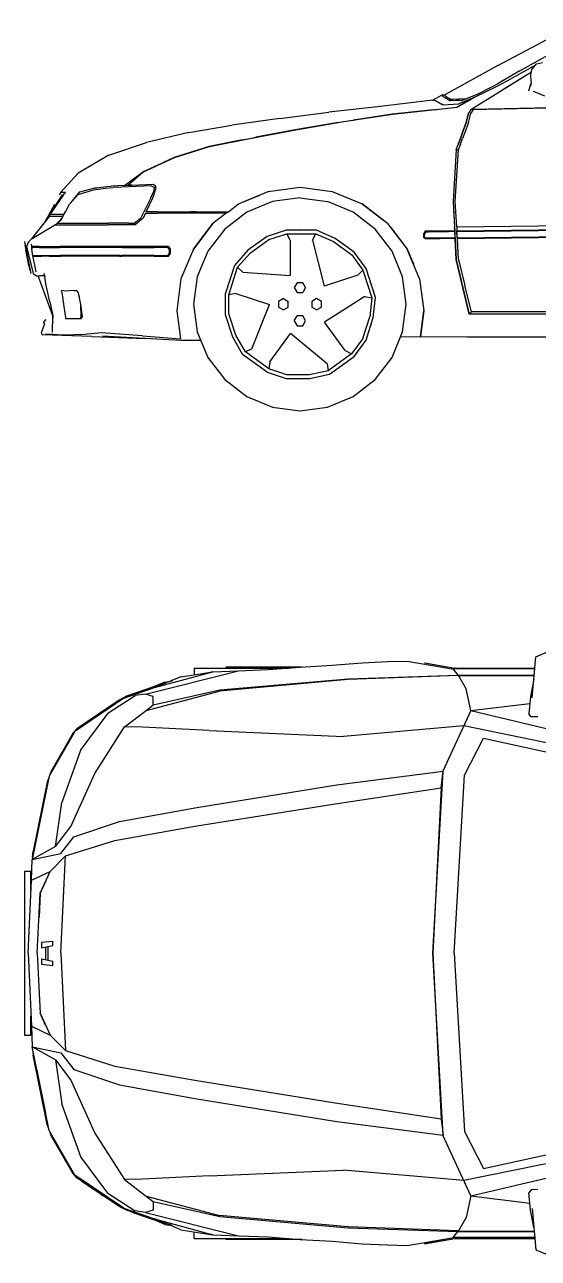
# Model space of a CAD drawing. Header units: millimetres. Extents: x 116290 to 180258, y 22146 to 121276.
# Drawn here: x 126967 to 128539, y 53251 to 57021 of the extents above; entities that cross this region are included whole.
import ezdxf

# ---------------------------------------------------------------- set-up
doc = ezdxf.new("R2010")
doc.units = ezdxf.units.MM

# ---------------------------------------------------------------- blocks, each defined once
blk = doc.blocks.new('A$C5E793984')
for p, q in [((1563.4, 1838.6), (1625.8, 1864.7)), ((843.3, 1806.9), (941, 1812.4)), ((941, 1812.4), (1032.3, 1820)), ((1032.3, 1820), (1110.4, 1823.7)), ((1110.4, 1823.7), (1170.5, 1825.3)), ((1170.5, 1825.3), (1313.2, 1801)), ((1222.9, 1820), (1315.6, 1804.1)), ((1222.9, 1820), (1223.9, 1819.9)), ((1223.9, 1819.9), (1316, 1804.1)), ((1552.9, 1712.7), (1563.4, 1838.6)), ((369.5, 1724.3), (654.4, 1796)), ((397.7, 1744.4), (576.1, 1792.9)), ((478.3, 1777.3), (444.9, 1763.7)), ((478.3, 1777.3), (445.2, 1763.8)), ((478.3, 1777.3), (576.1, 1792.9)), ((518.2, 1804.2), (808, 1804.2)), ((518.2, 1804.2), (518.2, 1783.6)), ((576.1, 1792.9), (568, 1790.7)), ((576.1, 1792.9), (654.4, 1796)), ((849.4, 1807.2), (615.4, 1807.2)), ((654.4, 1796), (745.5, 1799.5)), ((745.5, 1799.5), (843.3, 1806.9)), ((1327.6, 1780.9), (989.6, 1768.9)), ((989.8, 1771.2), (1325.7, 1782.7)), ((1560.3, 1801.4), (1310.6, 1800.9)), ((1310.6, 1800.9), (1325.7, 1782.7)), ((1315.6, 1804.1), (1560.6, 1804.7)), ((1316.9, 1804), (1315.6, 1804.1)), ((1316.9, 1804), (1560.6, 1804.6)), ((1325.6, 1782.7), (1327.6, 1780.9)), ((1325.7, 1782.7), (1558.8, 1783.1)), ((1327.6, 1780.9), (1558.7, 1781.4)), ((1350.9, 1740.3), (1327.6, 1780.9)), ((303.1, 1711.8), (397.7, 1744.4)), ((394, 1746.3), (312.1, 1718)), ((331.4, 1724.3), (393.1, 1745.6)), ((360.4, 1733.5), (374.7, 1736.5)), ((393.1, 1745.6), (397.5, 1747.5)), ((393.6, 1691.2), (597.5, 1737)), ((451.8, 1764.9), (394, 1746.3)), ((429.3, 1760.9), (394, 1746.3)), ((433.1, 1758.9), (395.4, 1743.6)), ((434, 1759.2), (397.8, 1744.5)), ((429.3, 1760.9), (451.8, 1764.9)), ((989.6, 1768.9), (596.4, 1733.6)), ((597.5, 1737), (989.8, 1771.2)), ((1365.3, 1674), (1350.9, 1740.3)), ((1557.7, 1769.6), (1547.9, 1717.3)), ((303.1, 1711.7), (153.9, 1610.6)), ((288.8, 1706.2), (159.6, 1618.7)), ((254.8, 1665.7), (337.7, 1719.8)), ((270.6, 1693.3), (292.2, 1704.3)), ((312.1, 1718), (288.8, 1706.2)), ((314.5, 1715.7), (331.4, 1724.3)), ((369.5, 1724.3), (337.7, 1719.8)), ((348.1, 1727.3), (360.4, 1733.5)), ((360.4, 1733.5), (360.5, 1733.5)), ((393, 1717.6), (369.5, 1724.3)), ((371.6, 1674.5), (596.4, 1733.6)), ((393.6, 1691.2), (393, 1717.6)), ((1547.9, 1717.3), (1542.2, 1664.2)), ((254.8, 1665.7), (172.1, 1554.8)), ((175, 1628.6), (270.6, 1693.3)), ((225.6, 1659.2), (231.7, 1667)), ((225.6, 1659.2), (231.6, 1667)), ((232.5, 1668.1), (234.2, 1670.2)), ((232.5, 1668), (234.1, 1670.2)), ((234.1, 1670.2), (239.8, 1673)), ((234.2, 1670.2), (239.7, 1673)), ((242.6, 1674.4), (263.4, 1684.8)), ((242.7, 1674.4), (263.5, 1684.9)), ((306, 1624.3), (371.6, 1674.5)), ((371.6, 1674.5), (393.6, 1691.2)), ((1365.3, 1674), (1279.8, 1488.5)), ((1365.3, 1674), (1343.7, 1627.1)), ((1365.3, 1674), (1545.6, 1696.2)), ((1365.3, 1674), (1733, 1586.7)), ((1549.7, 1655), (1542.2, 1664.2)), ((168.1, 1620.2), (175, 1628.6)), ((214.3, 1482), (306, 1624.3)), ((360.7, 1622.9), (306, 1624.3)), ((564.2, 1613.1), (360.7, 1622.9)), ((1343.7, 1627.1), (975, 1595.2)), ((1725.3, 1549.3), (1343.7, 1627.1)), ((1570.5, 1654.7), (1549.7, 1655)), ((153.9, 1610.6), (74.6, 1473.7)), ((148.8, 1605.6), (80.2, 1486.9)), ((159.6, 1618.7), (148.8, 1605.6)), ((564.2, 1613.1), (975, 1595.2)), ((1345.2, 1477), (1404.1, 1590.1)), ((1404.1, 1590.1), (1726.2, 1519)), ((172.2, 1554.8), (113.8, 1392.9)), ((74.6, 1473.7), (23, 1218.6)), ((80.2, 1486.9), (76.7, 1477.3)), ((141.2, 1320), (214.3, 1482)), ((955.5, 1446.9), (1279.9, 1488.5)), ((1248.8, 932.4), (1279.9, 1488.5)), ((1274.7, 1438.3), (1279.9, 1488.5)), ((1314.1, 932.4), (1345.2, 1477)), ((1314.2, 932.4), (1345.2, 1477)), ((68.6, 1455.4), (25.8, 1244.3)), ((73.7, 1469.2), (68.6, 1455.4)), ((526.8, 1377.8), (955.5, 1446.9)), ((950.4, 1389.1), (1274.7, 1438.3)), ((950.4, 1389.1), (1274.7, 1438.3)), ((1274.7, 1438.3), (1248.8, 932.4)), ((37.1, 1289.5), (63.8, 1421.1)), ((63.8, 1421.1), (64.1, 1421.8)), ((1151.5, 1419.6), (1151.5, 1419.6)), ((94.2, 1258.4), (113.8, 1392.9)), ((290.2, 1334.9), (526.8, 1377.8)), ((521.1, 1320.7), (950.4, 1389.1)), ((521.1, 1320.7), (950.4, 1389.1)), ((94.2, 1258.4), (141.2, 1320)), ((150.1, 1288.2), (290.2, 1334.9)), ((275.5, 1277.2), (521.1, 1320.7)), ((36.7, 1286.6), (37.1, 1289.5)), ((111.2, 1236.9), (150.1, 1288.2)), ((94.2, 1258.4), (23, 1218.6)), ((23.6, 1226.3), (25.8, 1244.3)), ((125.3, 1229.7), (275.5, 1277.2)), ((20.5, 1155.7), (23, 1218.6)), ((23, 1218.6), (111.2, 1236.9)), ((23.6, 1226.3), (24.5, 1226.1)), ((78.1, 1182.6), (125.3, 1229.7)), ((110.6, 932.4), (125.3, 1229.7)), ((0, 1182.4), (0, 682.4)), ((19.1, 1182.4), (0, 1182.4)), ((19.1, 1124.8), (19.1, 1182.4)), ((20.5, 1155.7), (78.1, 1182.6)), ((47.8, 1115.7), (78.1, 1182.6)), ((10.5, 932.4), (20.5, 1155.7)), ((64.1, 1151.8), (47.7, 1115.7)), ((38.3, 932.4), (47.8, 1115.7)), ((47.7, 1115.7), (44, 1042.9)), ((51.3, 966.1), (86.1, 969.5)), ((51.3, 966.1), (51.3, 949.2)), ((51.3, 949.2), (86.1, 956)), ((63.4, 951.6), (63.4, 913.2)), ((71.2, 953.1), (71.2, 911.6)), ((86.1, 956), (86.1, 969.5)), ((10.5, 932.4), (20.5, 709.1)), ((38.3, 932.4), (47.8, 749)), ((51.3, 915.5), (86.1, 908.7)), ((51.3, 915.5), (51.3, 898.6)), ((86.1, 895.2), (86.1, 908.7)), ((110.6, 932.4), (125.3, 635)), ((1248.8, 932.4), (1274.7, 426.5)), ((1279.9, 376.2), (1248.8, 932.4)), ((1314.1, 932.4), (1345.2, 387.7)), ((1314.2, 932.4), (1345.2, 387.7)), ((51.3, 898.6), (86.1, 895.2)), ((43.7, 828.8), (47.7, 749)), ((19.1, 682.4), (19.1, 739.9)), ((64.1, 712.9), (47.7, 749)), ((47.8, 749), (78.1, 682.1)), ((0, 682.4), (19.1, 682.4)), ((20.5, 709.1), (78.1, 682.2)), ((20.5, 709.1), (23, 646.1)), ((78.1, 682.1), (125.3, 635)), ((94.2, 606.3), (23, 646.1)), ((23, 646.1), (111.2, 627.8)), ((74.6, 391), (23, 646.1)), ((23.6, 638.4), (24.5, 638.6)), ((23.6, 638.4), (25.8, 620.4)), ((68.6, 409.3), (25.8, 620.4)), ((94.2, 606.4), (141.2, 544.7)), ((94.2, 606.3), (113.8, 471.9)), ((111.2, 627.8), (150.1, 576.6)), ((125.3, 635), (275.5, 587.5)), ((36.7, 578.1), (37.1, 575.3)), ((37.1, 575.3), (63.8, 443.7)), ((150.1, 576.6), (290.2, 529.9)), ((275.5, 587.5), (521.1, 544)), ((141.2, 544.7), (214.3, 382.7)), ((290.2, 529.9), (526.8, 487)), ((521.1, 544), (950.4, 475.6)), ((521.1, 544), (950.4, 475.6)), ((172.2, 309.9), (113.8, 471.9)), ((526.8, 487), (955.5, 417.8)), ((950.4, 475.6), (1274.7, 426.5)), ((950.4, 475.6), (1274.7, 426.5)), ((63.8, 443.7), (64.1, 443)), ((955.5, 417.8), (1279.9, 376.2)), ((1151.5, 445.1), (1151.5, 445.1)), ((1274.7, 426.5), (1279.9, 376.2)), ((73.7, 395.6), (68.6, 409.3)), ((153.9, 254.1), (74.6, 391)), ((80.2, 377.8), (76.7, 387.4)), ((148.8, 259.1), (80.2, 377.8)), ((214.3, 382.7), (306, 240.4)), ((1345.2, 387.7), (1404.1, 274.6)), ((1365.3, 190.7), (1279.8, 376.2)), ((1404.1, 274.6), (1726.2, 345.7)), ((254.8, 199), (172.1, 309.9)), ((1725.3, 315.4), (1343.7, 237.6)), ((564.2, 251.6), (975, 269.5)), ((1343.7, 237.6), (975, 269.5)), ((1365.3, 190.7), (1733, 278)), ((159.6, 246.1), (148.8, 259.1)), ((303.1, 153), (153.9, 254.1)), ((288.8, 158.6), (159.6, 246.1)), ((168.1, 244.5), (175, 236.1)), ((175, 236.1), (270.6, 171.4)), ((360.7, 241.8), (306, 240.4)), ((306, 240.4), (371.6, 190.3)), ((564.2, 251.6), (360.7, 241.8)), ((1365.3, 190.7), (1343.7, 237.6)), ((225.6, 205.6), (231.6, 197.8)), ((225.6, 205.5), (231.7, 197.7)), ((232.5, 196.7), (234.2, 194.6)), ((232.5, 196.7), (234.1, 194.6)), ((234.1, 194.6), (239.8, 191.7)), ((234.2, 194.6), (239.7, 191.8)), ((242.6, 190.4), (263.4, 179.9)), ((242.7, 190.3), (263.5, 179.8)), ((254.8, 199), (337.7, 144.9)), ((371.6, 190.3), (596.4, 131.1)), ((371.6, 190.3), (393.6, 173.5)), ((1365.3, 190.7), (1350.9, 124.5)), ((1365.3, 190.7), (1545.6, 168.5)), ((1549.7, 209.8), (1542.2, 200.5)), ((1547.9, 147.5), (1542.2, 200.5)), ((1570.5, 210), (1549.7, 209.8)), ((270.6, 171.4), (292.2, 160.4)), ((312.1, 146.7), (288.8, 158.6)), ((303.1, 153), (397.7, 120.3)), ((393.6, 173.5), (393, 147.1)), ((393.6, 173.5), (597.5, 127.7)), ((1552.9, 152), (1563.4, 26.1)), ((394, 118.4), (312.1, 146.7)), ((314.5, 149), (331.4, 140.5)), ((331.4, 140.5), (393.1, 119.1)), ((369.5, 140.5), (337.7, 144.9)), ((348.1, 137.4), (360.4, 131.2)), ((360.4, 131.3), (374.7, 128.3)), ((360.4, 131.3), (360.5, 131.2)), ((393, 147.1), (369.5, 140.4)), ((369.5, 140.4), (654.4, 68.7)), ((393.1, 119.1), (397.5, 117.2)), ((451.8, 99.8), (394, 118.4)), ((429.3, 103.8), (394, 118.4)), ((433.1, 105.8), (395.4, 121.1)), ((397.7, 120.3), (576.1, 71.9)), ((434, 105.5), (397.8, 120.3)), ((989.6, 95.9), (596.4, 131.1)), ((597.5, 127.7), (989.8, 93.5)), ((1350.9, 124.5), (1327.6, 83.8)), ((1557.7, 95.1), (1547.9, 147.5)), ((429.3, 103.8), (451.8, 99.8)), ((478.3, 87.5), (444.9, 101)), ((478.3, 87.5), (445.2, 101)), ((478.3, 87.5), (576.1, 71.8)), ((518.2, 60.5), (518.2, 81.1)), ((1327.6, 83.8), (989.6, 95.9)), ((989.8, 93.5), (1325.7, 82)), ((1310.6, 63.8), (1325.7, 82)), ((1325.6, 82), (1327.6, 83.8)), ((1325.7, 82), (1558.8, 81.6)), ((1327.6, 83.8), (1558.7, 83.3)), ((518.2, 60.5), (808, 60.5)), ((576.1, 71.9), (568, 74.1)), ((576.1, 71.8), (654.4, 68.7)), ((849.4, 57.5), (615.4, 57.5)), ((654.4, 68.7), (745.5, 65.2)), ((745.5, 65.2), (843.3, 57.8)), ((843.3, 57.8), (941, 52.3)), ((941, 52.3), (1032.3, 44.7)), ((1032.3, 44.7), (1110.4, 41.1)), ((1110.4, 41.1), (1170.5, 39.4)), ((1170.5, 39.4), (1313.2, 63.8)), ((1222.9, 44.7), (1315.6, 60.6)), ((1222.9, 44.7), (1223.9, 44.8)), ((1223.9, 44.8), (1316, 60.6)), ((1560.3, 63.3), (1310.6, 63.8)), ((1316.9, 60.7), (1315.6, 60.6)), ((1315.6, 60.6), (1560.6, 60)), ((1316.9, 60.7), (1560.6, 60.1)), ((1563.4, 26.1), (1625.8, 0))]:
    blk.add_line(p, q)
blk = doc.blocks.new('A$C56115DF5')
for p, q in [((1448.1, 1054.9), (1683.6, 1180)), ((1513.1, 1037.8), (1717, 1151.9)), ((1513.1, 1037.8), (1717, 1151.9)), ((1526.5, 1035.7), (1562.2, 1056.1)), ((1552, 1043.3), (1565.8, 1060.5)), ((1565.8, 1060.5), (1584.7, 1064.6)), ((1448.1, 1054.9), (1285.9, 965.5)), ((1365.3, 920.4), (1550.6, 1036.2)), ((1513.1, 1037.8), (1445.5, 998.6)), ((1513.1, 1037.8), (1453.2, 1003)), ((1463.3, 981.7), (1550.6, 1036.2)), ((1526.5, 1035.7), (1475.1, 1007.8)), ((1548.9, 1027), (1552, 1043.3)), ((1549.7, 1005.9), (1548.9, 1027)), ((1385.4, 967.4), (1429.3, 990.2)), ((1444.4, 991.1), (1409.1, 973.8)), ((1429.3, 990.2), (1445.5, 998.6)), ((1475.1, 1007.8), (1444.4, 991.1)), ((1542.7, 978.1), (1548.9, 999.6)), ((1549.7, 1005.9), (1547.9, 991.9)), ((1248.8, 949.5), (1079.9, 929.3)), ((1248.8, 949.5), (1248.9, 949.5)), ((1248.8, 949.5), (1248.8, 949.5)), ((1278, 965.5), (1248.9, 949.5)), ((1248.9, 949.5), (1256.6, 948.3)), ((1256.6, 948.3), (1274.7, 938.2)), ((1278, 965.5), (1278.4, 964)), ((1278, 965.5), (1285.9, 965.5)), ((1278.4, 964), (1279.1, 960.4)), ((1278.4, 963.8), (1279.2, 960.4)), ((1279.1, 960.4), (1279.2, 960.4)), ((1279.2, 960.4), (1297.5, 950)), ((1285.9, 965.5), (1287.1, 960.4)), ((1286, 965.5), (1287.1, 960.4)), ((1309.9, 947.4), (1287.1, 960.4)), ((1309.9, 947.4), (1287.1, 960.4)), ((1297.5, 950), (1302.5, 947.1)), ((1301.6, 952.2), (1352.6, 954.8)), ((1319.4, 947.8), (1302.5, 947.1)), ((1336.4, 948.5), (1319.4, 947.8)), ((1322.1, 927.8), (1363.3, 952.5)), ((1323.3, 927.8), (1377.6, 958.3)), ((1363.3, 952.5), (1328.6, 938.4)), ((1336.4, 948.5), (1385.4, 967.4)), ((1377.6, 958.3), (1363.3, 952.5)), ((1409.1, 973.8), (1377.6, 958.3)), ((1385.4, 967.4), (1385.5, 967.4)), ((1591.2, 961.6), (1557.1, 975.3)), ((780.2, 893.3), (930.3, 912.8)), ((1079.9, 929.3), (930.3, 912.8)), ((976.3, 884), (1125.2, 906.4)), ((1123.9, 906.4), (1006.2, 888.6)), ((1250.5, 920.1), (1123.9, 906.4)), ((1125.2, 906.4), (1323.3, 927.8)), ((1125.2, 906.4), (1125.2, 906.4)), ((1250.5, 920.1), (1322.1, 927.8)), ((1274.7, 938.2), (1276.7, 936.9)), ((1279.8, 935), (1276.7, 936.9)), ((1279.7, 935), (1279.8, 934.9)), ((1279.8, 934.9), (1328.6, 938.4)), ((1279.9, 934.9), (1279.8, 934.9)), ((1323.3, 927.8), (1323.3, 927.8)), ((1350.9, 880.8), (1358.2, 909.3)), ((1358.2, 909.3), (1350.9, 880.8)), ((1357.7, 880.8), (1365, 909.3)), ((1365.3, 920.4), (1358.2, 909.3)), ((1365.3, 920.4), (1361.3, 914.2)), ((1372.1, 920.4), (1365, 909.3)), ((1365, 909.3), (1365, 909.3)), ((1365.3, 920.4), (1651, 927.1)), ((1365.3, 920.4), (1365.3, 920.4)), ((1372.1, 920.4), (1365.3, 920.4)), ((1705.3, 928.3), (1372.1, 920.4)), ((502.3, 850.7), (634.1, 872.4)), ((780.2, 893.3), (634.1, 872.4)), ((958.8, 881.1), (828, 858.3)), ((829.3, 858.3), (976.3, 884)), ((829.3, 858.3), (976.2, 883.9)), ((958.8, 881.1), (975, 884)), ((975, 884), (1006.2, 888.6)), ((975, 883.9), (975, 883.9)), ((976.2, 883.9), (976.3, 884)), ((1339.9, 850.9), (1350.9, 880.8)), ((1350.9, 880.8), (1339.9, 850.9)), ((1357.7, 880.8), (1346.8, 850.9)), ((1357.7, 880.8), (1357.7, 880.8)), ((502.3, 850.7), (373, 820.2)), ((565.4, 807.3), (689.3, 832.4)), ((665.7, 827.8), (688, 832.4)), ((688, 832.4), (707.2, 835.9)), ((689.3, 832.4), (829.3, 858.3)), ((689.3, 832.4), (829.3, 858.3)), ((689.3, 832.4), (689.3, 832.4)), ((828, 858.3), (707.2, 835.9)), ((1333.2, 831.8), (1325.7, 811.4)), ((1331.2, 826.7), (1333.2, 831.9)), ((1332.5, 811.4), (1340, 831.9)), ((1333.2, 831.9), (1339.9, 850.9)), ((1339.9, 850.9), (1333.2, 831.8)), ((1335.6, 838.7), (1339.9, 850.8)), ((1339.9, 850.8), (1343.6, 860.8)), ((1346.8, 850.9), (1340, 831.9)), ((1346.8, 850.9), (1346.8, 850.9)), ((257.6, 780.9), (373, 820.2)), ((564.1, 807.3), (457.3, 773.6)), ((458.6, 773.6), (565.4, 807.3)), ((665.7, 827.8), (564.1, 807.3)), ((565.4, 807.3), (565.4, 807.3)), ((1320.5, 797.2), (1310.6, 639.7)), ((1320.5, 797.1), (1310.6, 639.7)), ((1317.4, 639.7), (1327.3, 797.2)), ((1320.4, 796.2), (1320.4, 796.1)), ((1320.5, 797.1), (1325.7, 811.4)), ((1320.5, 797.2), (1323.7, 805.8)), ((1327.3, 797.1), (1320.5, 797.1)), ((1321.3, 799.4), (1321.2, 799.1)), ((1325.7, 811.4), (1326.2, 812.9)), ((1327.3, 797.1), (1332.5, 811.4)), ((1327.3, 797.2), (1332.5, 811.3)), ((1327.5, 816.5), (1329.4, 821.6)), ((1328.6, 819.4), (1329.4, 821.6)), ((1328.8, 820.1), (1329.4, 821.6)), ((1329.4, 821.6), (1331.3, 826.7)), ((1329.4, 821.6), (1331.2, 826.7)), ((1331.3, 826.7), (1332, 828.8)), ((1333.9, 815.2), (1332.5, 811.3)), ((257.6, 780.9), (164.2, 726)), ((361.9, 729.6), (458.6, 773.6)), ((457.3, 773.6), (407.8, 751)), ((458.6, 773.6), (458.6, 773.6)), ((164.2, 726), (110.6, 668)), ((306, 688.8), (360.7, 729.6)), ((306, 688.8), (360.7, 729.6)), ((315.2, 689.2), (361.9, 729.6)), ((407.8, 751), (360.7, 729.6)), ((361.9, 729.5), (361.9, 729.6)), ((168.7, 668.6), (214.3, 680.9)), ((211, 675.6), (247.7, 680.5)), ((214.3, 680.9), (221.2, 681.7)), ((218.5, 681.4), (250.8, 685.3)), ((247.7, 680.5), (271, 682.3)), ((250.8, 685.3), (264.4, 686.4)), ((306, 688.8), (264.4, 686.4)), ((296.7, 683.7), (271, 682.3)), ((271, 682.3), (271.1, 682.3)), ((306.1, 688.8), (286.5, 687.7)), ((387.5, 687.2), (296.7, 683.7)), ((296.7, 683.7), (296.7, 683.7)), ((306, 688.8), (315.2, 689.2)), ((306.1, 688.8), (327.9, 689.6)), ((327.9, 689.7), (315.2, 689.2)), ((327.9, 689.7), (349.8, 690.5)), ((327.9, 689.6), (349.8, 690.5)), ((349.8, 690.5), (371.6, 691.4)), ((349.8, 690.5), (349.8, 690.5)), ((371.6, 691.4), (393.6, 692.3)), ((371.6, 691.4), (393.5, 692.3)), ((371.6, 691.4), (371.6, 691.4)), ((387.5, 687.2), (387.5, 687.2)), ((387.5, 687.2), (396.1, 683)), ((391.2, 685.4), (396.1, 683.1)), ((393.5, 692.3), (397.3, 689.9)), ((393.6, 692.3), (400.5, 687.9)), ((396.1, 683.1), (394, 669.3)), ((396.1, 683), (394, 669.3)), ((400.3, 678.8), (400.2, 675.5)), ((400.5, 687.9), (400.3, 675.5)), ((745.5, 670.1), (843.3, 682.9)), ((745.5, 670.1), (843.2, 682.9)), ((843.2, 682.9), (843.3, 682.9)), ((843.3, 682.9), (941, 670.1)), ((72.8, 593.2), (115.7, 659.6)), ((76.9, 598.5), (117.5, 657.4)), ((78.1, 599.4), (116.8, 655.6)), ((78.1, 599.4), (116.8, 655.6)), ((110.7, 668), (105.8, 659.6)), ((110.6, 668), (124.6, 668)), ((115.7, 659.6), (118.7, 659.7)), ((116.8, 655.6), (121.9, 664)), ((116.8, 655.6), (118.9, 659)), ((117.5, 657.4), (118.7, 659.7)), ((118.7, 659.7), (118.7, 659.7)), ((123.7, 666.7), (121.9, 664)), ((124.6, 668), (123.7, 666.7)), ((124.6, 668), (123.7, 666.7)), ((137.2, 631.3), (164.1, 660.8)), ((137.2, 631.3), (164, 660.8)), ((141.2, 635.9), (168.7, 668.6)), ((164, 660.8), (211, 675.6)), ((164.1, 660.8), (211, 675.6)), ((386.1, 650.9), (355.5, 589.2)), ((371.9, 608.4), (393, 652.8)), ((371.9, 608.3), (393, 652.8)), ((386.1, 650.9), (394, 669.3)), ((386.1, 650.9), (386.1, 650.7)), ((386.1, 650.9), (386.1, 650.9)), ((393, 652.8), (400.3, 675.5)), ((393, 652.8), (400.2, 675.5)), ((654.4, 632.3), (745.5, 670.1)), ((654.4, 632.3), (745.5, 670.1)), ((654.4, 632.3), (719.2, 659.1)), ((842.1, 650.7), (757.9, 639.6)), ((842.1, 650.7), (926.3, 639.6)), ((941, 670.1), (1032.2, 632.3)), ((941, 670.1), (1032.2, 632.3)), ((91.6, 630.7), (62.6, 578.3)), ((91.6, 630.7), (70.7, 592.9)), ((91.6, 630.7), (72.5, 596.1)), ((111.4, 583.5), (124.9, 608.5)), ((123.7, 606.3), (137.2, 631.3)), ((125.9, 610.3), (137.2, 631.3)), ((125.9, 610.3), (125.9, 610.2)), ((141.2, 635.9), (137.2, 631.3)), ((140.9, 635.3), (140.9, 635.3)), ((141, 635.4), (141, 635.5)), ((369.5, 603.4), (362.4, 588.5)), ((369.5, 603.4), (362.5, 588.4)), ((369.5, 603.4), (406.8, 603.4)), ((369.5, 603.4), (406.7, 603.4)), ((406.8, 608.4), (371.9, 608.4)), ((406.8, 608.3), (371.9, 608.3)), ((507.2, 603.4), (406.7, 603.4)), ((406.8, 608.4), (506.9, 608.4)), ((406.8, 608.3), (506.9, 608.3)), ((507.2, 603.4), (406.8, 603.4)), ((525.2, 608.4), (506.9, 608.4)), ((525.2, 608.3), (506.9, 608.3)), ((616.7, 603.4), (507.2, 603.4)), ((616.7, 603.4), (507.2, 603.4)), ((525.2, 608.4), (623.2, 608.4)), ((525.2, 608.3), (623.2, 608.3)), ((616.7, 603.4), (576.1, 572.3)), ((616.7, 603.4), (576.2, 572.3)), ((679.4, 607.1), (612, 555.4)), ((616.7, 603.4), (623.2, 608.4)), ((616.7, 603.4), (623.2, 608.3)), ((623.2, 608.4), (654.4, 632.3)), ((623.2, 608.4), (654.4, 632.3)), ((757.9, 639.6), (679.4, 607.1)), ((1004.8, 607.1), (926.3, 639.6)), ((1072.1, 555.4), (1004.8, 607.1)), ((1110.4, 572.2), (1032.2, 632.3)), ((1032.2, 632.3), (1098.7, 581.2)), ((1110.4, 572.3), (1032.2, 632.3)), ((1310.6, 639.7), (1313.2, 593.4)), ((1310.6, 639.7), (1314.9, 562.6)), ((1310.6, 639.7), (1314.9, 562.6)), ((1310.6, 639.7), (1310.6, 639.7)), ((1321.8, 562.6), (1317.4, 639.7)), ((1321.8, 562.6), (1317.4, 639.7)), ((1317.4, 639.7), (1317.4, 639.7)), ((74.8, 593.4), (20.5, 525.9)), ((94.2, 568.6), (23, 525.7)), ((64, 580.7), (62.6, 578.3)), ((63.8, 580.4), (62.6, 578.3)), ((62.6, 578.3), (62.6, 578.3)), ((63.8, 580.4), (66.1, 584.6)), ((72.8, 593.2), (71.1, 588.8)), ((74, 593.4), (72.2, 590.2)), ((74, 593.4), (72.3, 590.3)), ((74, 593.4), (78, 599.4)), ((74, 593.4), (76.9, 598.5)), ((74, 593.4), (74.3, 594)), ((74.8, 593.4), (74, 593.4)), ((74, 593.4), (74, 593.4)), ((107.1, 593.4), (74.8, 593.4)), ((74.8, 593.4), (74.8, 593.4)), ((79.1, 599.4), (78, 599.4)), ((79.1, 599.4), (78.1, 599.4)), ((112, 599.4), (79.1, 599.4)), ((112, 599.4), (79.1, 599.4)), ((87.4, 599.4), (87.4, 599.4)), ((101.3, 575.8), (94.2, 568.6)), ((94.2, 568.6), (96.3, 568.6)), ((97.3, 568.6), (113.8, 568.6)), ((111.4, 583.5), (100.6, 573.5)), ((105.2, 578.1), (100.6, 573.5)), ((100.7, 573.5), (100.6, 573.5)), ((100.7, 573.5), (119.1, 573.5)), ((110.5, 583.9), (101.3, 575.8)), ((111.4, 583.5), (105.2, 578.1)), ((116.8, 593.4), (107.1, 593.4)), ((110.5, 583.9), (114.1, 588.4)), ((110.5, 583.9), (113.9, 588.2)), ((110.5, 583.9), (110.5, 583.9)), ((120, 599.4), (112, 599.4)), ((120, 599.4), (112, 599.4)), ((113.8, 568.6), (139.3, 568.6)), ((116.8, 593.4), (116.8, 593.4)), ((119.1, 573.5), (144.1, 573.5)), ((139.3, 568.6), (172.1, 568.6)), ((144.1, 573.5), (176.1, 573.5)), ((172.1, 568.6), (181, 568.6)), ((176.1, 573.5), (212.8, 573.5)), ((181, 568.6), (209.8, 568.6)), ((209.8, 568.6), (225.4, 568.6)), ((212.8, 573.5), (256.7, 573.5)), ((225.4, 568.6), (254.7, 568.6)), ((317.2, 568.6), (254.7, 568.6)), ((256.8, 573.5), (256.7, 573.5)), ((318.2, 573.5), (256.8, 573.5)), ((337.7, 568.6), (317.2, 568.6)), ((318.2, 573.5), (335.3, 573.5)), ((335.3, 573.5), (355.5, 589.2)), ((335.3, 573.5), (343.9, 580.1)), ((362.4, 588.5), (337.7, 568.6)), ((362.5, 588.4), (337.7, 568.6)), ((337.7, 568.6), (337.7, 568.6)), ((576.1, 572.3), (516.1, 494)), ((516.1, 494), (576.2, 572.3)), ((576.2, 572.3), (516.1, 494)), ((1110.4, 572.3), (1170.5, 494)), ((1110.4, 572.2), (1170.5, 494)), ((1321.8, 562.6), (1716.5, 567.1)), ((612, 555.4), (560.3, 488)), ((741.7, 533), (683.3, 490.6)), ((800.4, 552), (741.7, 533)), ((746.7, 523.1), (802.6, 541.2)), ((893.1, 552), (800.4, 552)), ((802.6, 541.2), (890.9, 541.2)), ((812.4, 521.6), (802.6, 541.2)), ((842.1, 552.6), (837.8, 552)), ((842.1, 552.6), (846.4, 552)), ((881.1, 521.6), (890.9, 541.2)), ((890.9, 541.2), (944.9, 517.3)), ((949.8, 526.9), (893.1, 552)), ((1123.9, 488), (1072.1, 555.4)), ((1120.1, 559.7), (1170.5, 494)), ((1225.1, 548.6), (1221.1, 542.2)), ((1221.1, 530.3), (1221.1, 542.2)), ((1221.1, 530.3), (1221.1, 534.6)), ((1223.9, 526.3), (1221.1, 530.3)), ((1226.3, 546.2), (1223.5, 541.1)), ((1226.2, 546.2), (1223.5, 541.1)), ((1223.5, 531.6), (1223.5, 541.1)), ((1226.3, 527.1), (1223.5, 531.6)), ((1223.5, 531.5), (1223.5, 531.6)), ((1226.2, 527.1), (1223.5, 531.5)), ((1315.6, 549.8), (1225.1, 548.6)), ((1225.1, 548.6), (1225.1, 548.6)), ((1226.3, 546.2), (1226.2, 546.2)), ((1235.9, 546.3), (1226.3, 546.2)), ((1316.8, 528.3), (1226.3, 527.1)), ((1297, 547.2), (1235.9, 546.3)), ((1315.7, 547.4), (1297, 547.2)), ((1315.6, 549.8), (1314.9, 562.6)), ((1314.9, 562.6), (1315.6, 549.8)), ((1315.8, 547.4), (1315.6, 549.8)), ((1315.8, 547.4), (1315.6, 549.8)), ((1315.6, 549.8), (1315.6, 549.8)), ((1315.7, 547.4), (1315.6, 549.8)), ((1316.9, 528.3), (1315.7, 547.4)), ((1316.8, 528.3), (1315.8, 547.4)), ((1315.8, 547.4), (1316.2, 539.1)), ((1316.8, 528.3), (1319.6, 528.4)), ((1316.9, 526), (1316.8, 528.3)), ((1316.9, 526), (1316.8, 528.3)), ((1321.8, 562.6), (1322.5, 549.8)), ((1322.4, 549.9), (1716.6, 555.3)), ((1322.5, 549.8), (1665.2, 554.6)), ((1323.8, 526), (1322.5, 549.8)), ((1322.6, 547.4), (1716.6, 552.9)), ((1322.6, 547.5), (1716.6, 552.9)), ((1323.7, 528.3), (1322.6, 547.4)), ((1323.7, 528.3), (1716.7, 533.8)), ((1323.7, 528.4), (1323.7, 528.4)), ((1323.8, 526), (1716.7, 531.5)), ((1323.8, 526.1), (1716.7, 531.5)), ((1525.6, 550.3), (1525.6, 550.3)), ((1530.7, 528.9), (1530.7, 528.9)), ((1550.9, 550.7), (1550.9, 550.6)), ((1555.7, 529.2), (1555.7, 529.3)), ((0, 517.5), (19.1, 419.4)), ((0.9, 507.5), (16.2, 429)), ((3, 491.7), (12.3, 443.5)), ((10.5, 513.9), (5.8, 500.6)), ((5.8, 500.6), (24.6, 424.4)), ((10.5, 513.9), (20.5, 525.9)), ((19.6, 509), (21.7, 494)), ((21.5, 502), (21.7, 494)), ((44.1, 502), (21.5, 502)), ((21.5, 502), (21.5, 502)), ((21.6, 497.5), (21.6, 497.5)), ((23.6, 479.1), (21.7, 494)), ((23.6, 479.1), (21.7, 494)), ((21.7, 494), (21.7, 494)), ((22.4, 492.5), (22.2, 498.9)), ((22.4, 492.5), (22.2, 498.9)), ((44.3, 498.9), (22.2, 498.9)), ((22.4, 493.2), (22.3, 493.6)), ((24, 480.6), (22.4, 492.5)), ((23.8, 481.8), (22.4, 492.5)), ((44.1, 502), (55.5, 502)), ((44.3, 498.9), (72.3, 498.9)), ((55.5, 502), (71.9, 502)), ((71.9, 502), (107.5, 502)), ((72.3, 498.9), (107.8, 498.9)), ((149.7, 502), (107.5, 502)), ((149.9, 498.9), (107.8, 498.9)), ((149.8, 502), (149.7, 502)), ((202.5, 502), (149.8, 502)), ((202.5, 498.9), (149.9, 498.9)), ((299.7, 502), (202.5, 502)), ((299.4, 498.9), (202.5, 498.9)), ((299.4, 498.9), (396.7, 498.9)), ((396.8, 502), (299.7, 502)), ((438.2, 498.9), (396.7, 498.9)), ((410.2, 502), (396.8, 502)), ((439.6, 502), (410.2, 502)), ((442.8, 492.5), (438.2, 498.9)), ((442.8, 492.5), (438.2, 498.9)), ((439.6, 502), (445.6, 494)), ((439.6, 502), (445.6, 494)), ((442.8, 480.6), (442.8, 492.5)), ((442.8, 480.6), (442.8, 492.5)), ((445.6, 494), (445.6, 479.1)), ((445.6, 494), (445.6, 479.1)), ((516.1, 494), (478.3, 402.9)), ((683.3, 490.6), (641.9, 444.4)), ((691.1, 482.7), (746.7, 523.1)), ((812.4, 521.6), (812.4, 413.7)), ((881.1, 521.6), (916.7, 380.7)), ((944.9, 517.3), (1000.5, 476.9)), ((1008.1, 484.5), (949.8, 526.9)), ((1208.2, 402.9), (1170.5, 494)), ((1170.5, 494), (1189.3, 448.7)), ((1189.3, 448.7), (1170.5, 494)), ((1225.1, 524.7), (1225, 524.8)), ((1316.9, 526), (1225.1, 524.7)), ((1225.1, 524.7), (1225.1, 524.7)), ((1226.3, 527.1), (1226.2, 527.1)), ((1317, 526), (1316.9, 527.7)), ((1316.9, 527.1), (1316.9, 526)), ((1320.5, 462.5), (1316.9, 526)), ((1316.9, 526), (1320.5, 462.5)), ((1316.9, 526), (1317.4, 526)), ((1320.5, 462.5), (1317, 526)), ((1327.3, 462.5), (1323.8, 526)), ((34.8, 424.4), (23.6, 479.1)), ((25.4, 472.1), (23.6, 479.1)), ((25.4, 472.1), (23.6, 479.1)), ((25.3, 475), (24, 480.6)), ((25.2, 475), (24.1, 479.9)), ((25.2, 475), (46.2, 475)), ((25.4, 472.1), (46.5, 472.1)), ((46.2, 475), (49.1, 475)), ((46.5, 472.1), (51.1, 472.1)), ((49.1, 475), (50.6, 475)), ((50.6, 475), (75, 475)), ((75.4, 472.1), (51.1, 472.1)), ((75, 475), (101.1, 475)), ((75.4, 472.1), (105.7, 472.1)), ((101.1, 475), (110, 475)), ((105.7, 472.1), (110.3, 472.1)), ((126.4, 475), (110, 475)), ((151.4, 472.1), (110.3, 472.1)), ((110.3, 472.1), (110.3, 472.1)), ((151.3, 475), (126.4, 475)), ((202.5, 475), (151.3, 475)), ((202.5, 472.1), (151.4, 472.1)), ((265.5, 475), (202.5, 475)), ((290.5, 472.1), (202.5, 472.1)), ((291.2, 475), (265.5, 475)), ((290.5, 472.1), (293.1, 472.1)), ((291.2, 475), (296.9, 475)), ((293.1, 472.1), (296.7, 472.1)), ((396, 472.1), (296.7, 472.1)), ((296.9, 475), (297, 475)), ((396.1, 475), (297, 475)), ((396, 472.1), (439.6, 472.1)), ((396, 472.1), (396, 472.1)), ((396.1, 475), (438.2, 475)), ((438.2, 475), (442.8, 480.6)), ((439, 476), (442.8, 480.6)), ((439.6, 472.1), (445.6, 479.1)), ((439.6, 472.1), (445.6, 479.1)), ((560.3, 488), (527.8, 409.6)), ((651.7, 438.7), (691.1, 482.7)), ((1000.5, 476.9), (1035, 429.4)), ((1044.4, 434.6), (1008.1, 484.5)), ((1156.4, 409.6), (1123.9, 488)), ((1360.3, 295.2), (1320.5, 462.5)), ((1320.5, 462.5), (1360.3, 295.2)), ((1320.6, 462.3), (1320.5, 462.5)), ((1327.3, 462.5), (1346.4, 382.8)), ((12.4, 443.5), (12.3, 443.5)), ((12.3, 443.5), (12.4, 443.5)), ((12.4, 443.3), (12.4, 443.5)), ((12.4, 443.5), (12.4, 443.3)), ((12.4, 443.1), (12.4, 443.3)), ((12.4, 443.3), (12.4, 443.1)), ((12.5, 443), (12.4, 443.1)), ((12.4, 443.1), (12.5, 442.9)), ((12.5, 442.9), (12.5, 443)), ((12.5, 442.8), (12.5, 442.9)), ((12.5, 442.9), (12.5, 442.8)), ((12.5, 442.8), (12.5, 442.8)), ((12.5, 442.7), (12.5, 442.8)), ((12.5, 442.8), (12.5, 442.8)), ((12.5, 442.8), (12.5, 442.8)), ((24.6, 424.4), (26, 419.5)), ((26, 419.5), (35.9, 412.8)), ((57.8, 419.5), (59.5, 416.2)), ((59.5, 416.2), (61.3, 409.3)), ((641.9, 444.4), (613.3, 356.2)), ((624.4, 354.7), (651.7, 438.7)), ((667.3, 423.3), (651.7, 438.7)), ((667.3, 423.3), (812.4, 413.7)), ((1019.4, 414), (1035, 429.4)), ((1035, 429.4), (1062.3, 345.4)), ((1073.1, 346.4), (1044.4, 434.6)), ((35.9, 412.8), (45.5, 412.8)), ((86.2, 290.6), (41, 412.8)), ((60.4, 412.8), (45.5, 412.8)), ((65.3, 387.6), (61.3, 409.3)), ((77.2, 332.9), (65.3, 387.6)), ((478.3, 402.9), (465.5, 305.1)), ((478.3, 402.9), (465.5, 305.1)), ((527.8, 409.6), (516.7, 325.4)), ((833.6, 391.3), (824.9, 376.2)), ((851, 391.3), (833.6, 391.3)), ((859.7, 376.2), (851, 391.3)), ((1019.4, 414), (916.7, 380.7)), ((1061.6, 384.2), (1057.9, 392.9)), ((1062.1, 380.1), (1061.6, 384.2)), ((1167.4, 325.4), (1156.4, 409.6)), ((1208.3, 402.9), (1208.2, 403)), ((1208.2, 402.9), (1221.1, 305.1)), ((1208.3, 402.9), (1208.3, 402.9)), ((1367.1, 302.2), (1346.4, 382.8)), ((1346.4, 382.8), (1346.4, 382.8)), ((113.1, 366.1), (113.7, 368)), ((113.1, 366.1), (113.7, 368)), ((113.3, 362.2), (113.1, 366.1)), ((113.3, 362.2), (113.1, 366.1)), ((113.3, 362.2), (119.7, 318.9)), ((113.3, 362.2), (119.7, 318.9)), ((124.1, 365.6), (113.7, 368)), ((150.6, 367.7), (124.1, 365.6)), ((150.7, 367.7), (124.1, 365.6)), ((124.1, 365.6), (124.1, 365.6)), ((150.7, 367.7), (159.8, 367.7)), ((159.8, 367.7), (164.1, 360.7)), ((162.2, 363.7), (164.1, 360.7)), ((164.1, 360.7), (170.7, 325)), ((164.1, 360.7), (166.5, 347.5)), ((613.3, 356.2), (613.3, 294.5)), ((646.1, 358), (624.4, 354.7)), ((624.4, 296), (624.4, 354.7)), ((646.1, 358), (748.7, 324.7)), ((791.5, 342.8), (776.4, 334.1)), ((791.5, 342.8), (806.5, 334.1)), ((824.9, 376.2), (833.6, 361.1)), ((833.6, 361.1), (851, 361.1)), ((859.7, 376.2), (851, 361.1)), ((893.1, 342.8), (878.1, 334.1)), ((908.2, 334.1), (893.1, 342.8)), ((1040.6, 348.7), (917.5, 271.2)), ((1040.6, 348.7), (1062.3, 345.4)), ((1062.3, 345.4), (1056.2, 286.7)), ((1066.7, 284.7), (1073.1, 346.4)), ((1214, 359.2), (1221.1, 305.1)), ((1214, 359.2), (1221.1, 305.1)), ((77.2, 332.9), (86.2, 290.9)), ((119.7, 318.9), (124.7, 285.2)), ((119.7, 318.9), (124.7, 285.2)), ((170.7, 325), (172.4, 287.3)), ((170.7, 324.5), (176.2, 287.3)), ((465.5, 305.1), (476.7, 220)), ((465.5, 305.1), (476.7, 220)), ((516.7, 325.4), (527.8, 241.2)), ((694.7, 189.7), (748.7, 324.7)), ((776.4, 334.1), (776.4, 316.7)), ((776.4, 316.7), (791.5, 308)), ((791.5, 308), (806.5, 316.7)), ((806.5, 316.7), (806.5, 334.1)), ((878.1, 334.1), (878.1, 316.7)), ((893.1, 308), (878.1, 316.7)), ((893.1, 308), (908.2, 316.7)), ((908.2, 316.7), (908.2, 334.1)), ((1156.4, 241.2), (1167.4, 325.4)), ((1221.1, 305.1), (1210.7, 226.7)), ((1221.1, 305.1), (1210.8, 226.7)), ((1210.8, 226.7), (1221.1, 305.1)), ((1360.3, 295.2), (1367.1, 302.2)), ((1718.5, 302.2), (1367.1, 302.2)), ((60.8, 265.3), (51.7, 239.8)), ((59.2, 270.3), (66.2, 279.3)), ((60.8, 265.3), (59.2, 270.3)), ((86.2, 272.9), (84.9, 270.3)), ((85.4, 240.6), (86.7, 289.2)), ((86.2, 290.9), (86.5, 284.2)), ((124.7, 285.2), (125, 284)), ((124.7, 285.2), (125.4, 282.3)), ((126.2, 281), (125.4, 282.3)), ((126.2, 281), (125.9, 281.5)), ((140.4, 281.2), (126.2, 281)), ((165.8, 281.2), (140.4, 281.2)), ((140.4, 281.2), (140.4, 281.2)), ((169.3, 281.2), (165.8, 281.2)), ((172.4, 287.3), (169.3, 281.2)), ((169.6, 281.2), (169.3, 281.2)), ((173.1, 281.2), (169.6, 281.2)), ((176.2, 287.3), (173.1, 281.2)), ((613.3, 294.5), (635.5, 225.9)), ((645.6, 230.7), (624.4, 296)), ((824.9, 274.5), (833.6, 289.6)), ((824.9, 274.5), (833.6, 259.4)), ((851, 289.6), (833.6, 289.6)), ((859.7, 274.5), (851, 289.6)), ((851, 259.4), (859.7, 274.5)), ((981, 183.9), (917.5, 271.2)), ((1035, 221.3), (1056.2, 286.7)), ((1044.4, 216.1), (1066.7, 284.7)), ((1057.9, 257.8), (1061.6, 266.5)), ((1061.6, 266.5), (1062.1, 270.6)), ((1718.4, 295.2), (1360.3, 295.2)), ((53.3, 232.4), (51.7, 239.8)), ((53.3, 232.4), (63.3, 232.8)), ((53.3, 232.4), (63.3, 232.8)), ((205.3, 227), (53.3, 232.4)), ((81.5, 232.9), (63.3, 232.8)), ((84.3, 232.9), (63.3, 232.8)), ((87.5, 232.9), (84.3, 232.9)), ((87.5, 232.9), (95.9, 232.8)), ((87.5, 232.9), (87.5, 232.9)), ((95.9, 232.8), (101, 232.7)), ((101, 232.7), (118, 232.5)), ((117.9, 232.5), (118, 232.5)), ((118, 232.5), (150.3, 232.1)), ((150.3, 232.1), (150.2, 232.1)), ((184.9, 233), (150.3, 232.1)), ((192.1, 233.8), (184.8, 233)), ((234.2, 238.2), (192.1, 233.8)), ((205.3, 227), (368.9, 220.4)), ((360.4, 229.1), (234.2, 238.2)), ((234.2, 238.2), (234.2, 238.2)), ((477.5, 214.3), (238.1, 227.8)), ((360.4, 229.1), (476.7, 220)), ((360.5, 229.1), (360.4, 229.1)), ((527.8, 241.2), (560.3, 162.7)), ((675.2, 179.6), (645.6, 230.7)), ((750.3, 149.3), (813.7, 236.6)), ((925.4, 143.5), (813.7, 236.6)), ((833.6, 259.4), (851, 259.4)), ((1123.9, 162.7), (1156.4, 241.2)), ((1210.6, 225.7), (1210.7, 226.7)), ((1210.7, 226.7), (1210.8, 226.7)), ((1210.8, 226.7), (1353.8, 226.4)), ((1353.8, 226.4), (1719.5, 225.4)), ((1353.8, 226.4), (1719.5, 225.5)), ((538.5, 215.2), (477.5, 214.3)), ((635.5, 225.9), (666.7, 172.3)), ((694.7, 189.7), (675.2, 179.6)), ((1035, 221.3), (1000.4, 173.8)), ((1008.1, 166.2), (1044.4, 216.1)), ((1210.6, 225.7), (1149.6, 224.8)), ((560.3, 162.7), (612, 95.3)), ((741.7, 117.8), (666.7, 172.3)), ((746.7, 127.6), (675.2, 179.6)), ((1000.4, 173.8), (929, 121.9)), ((933.1, 111.7), (1008.1, 166.2)), ((981, 183.9), (1000.4, 173.8)), ((1072.1, 95.3), (1123.9, 162.7)), ((741.7, 117.8), (800.4, 98.7)), ((750.3, 149.3), (746.7, 127.6)), ((802.6, 109.5), (746.7, 127.6)), ((929, 121.9), (871.2, 109.5)), ((925.4, 143.5), (929, 121.9)), ((612, 95.3), (679.4, 43.6)), ((800.4, 98.7), (872.5, 98.7)), ((871.2, 109.5), (802.6, 109.5)), ((837.7, 98.7), (842.1, 98.1)), ((842.1, 98.1), (846.4, 98.7)), ((872.5, 98.7), (933.1, 111.7)), ((1004.8, 43.6), (1072.1, 95.3)), ((679.4, 43.6), (757.9, 11.1)), ((926.3, 11.1), (1004.8, 43.6)), ((757.9, 11.1), (842.1, 0)), ((842.1, 0), (926.3, 11.1))]:
    blk.add_line(p, q)

msp = doc.modelspace()

# ---------------------------------------------------------------- block references
for name, p in [('A$C56115DF5', (126967.4, 55841.3)), ('A$C5E793984', (126967.4, 53250.8))]:
    msp.add_blockref(name, p)

doc.saveas('drawing.dxf')
